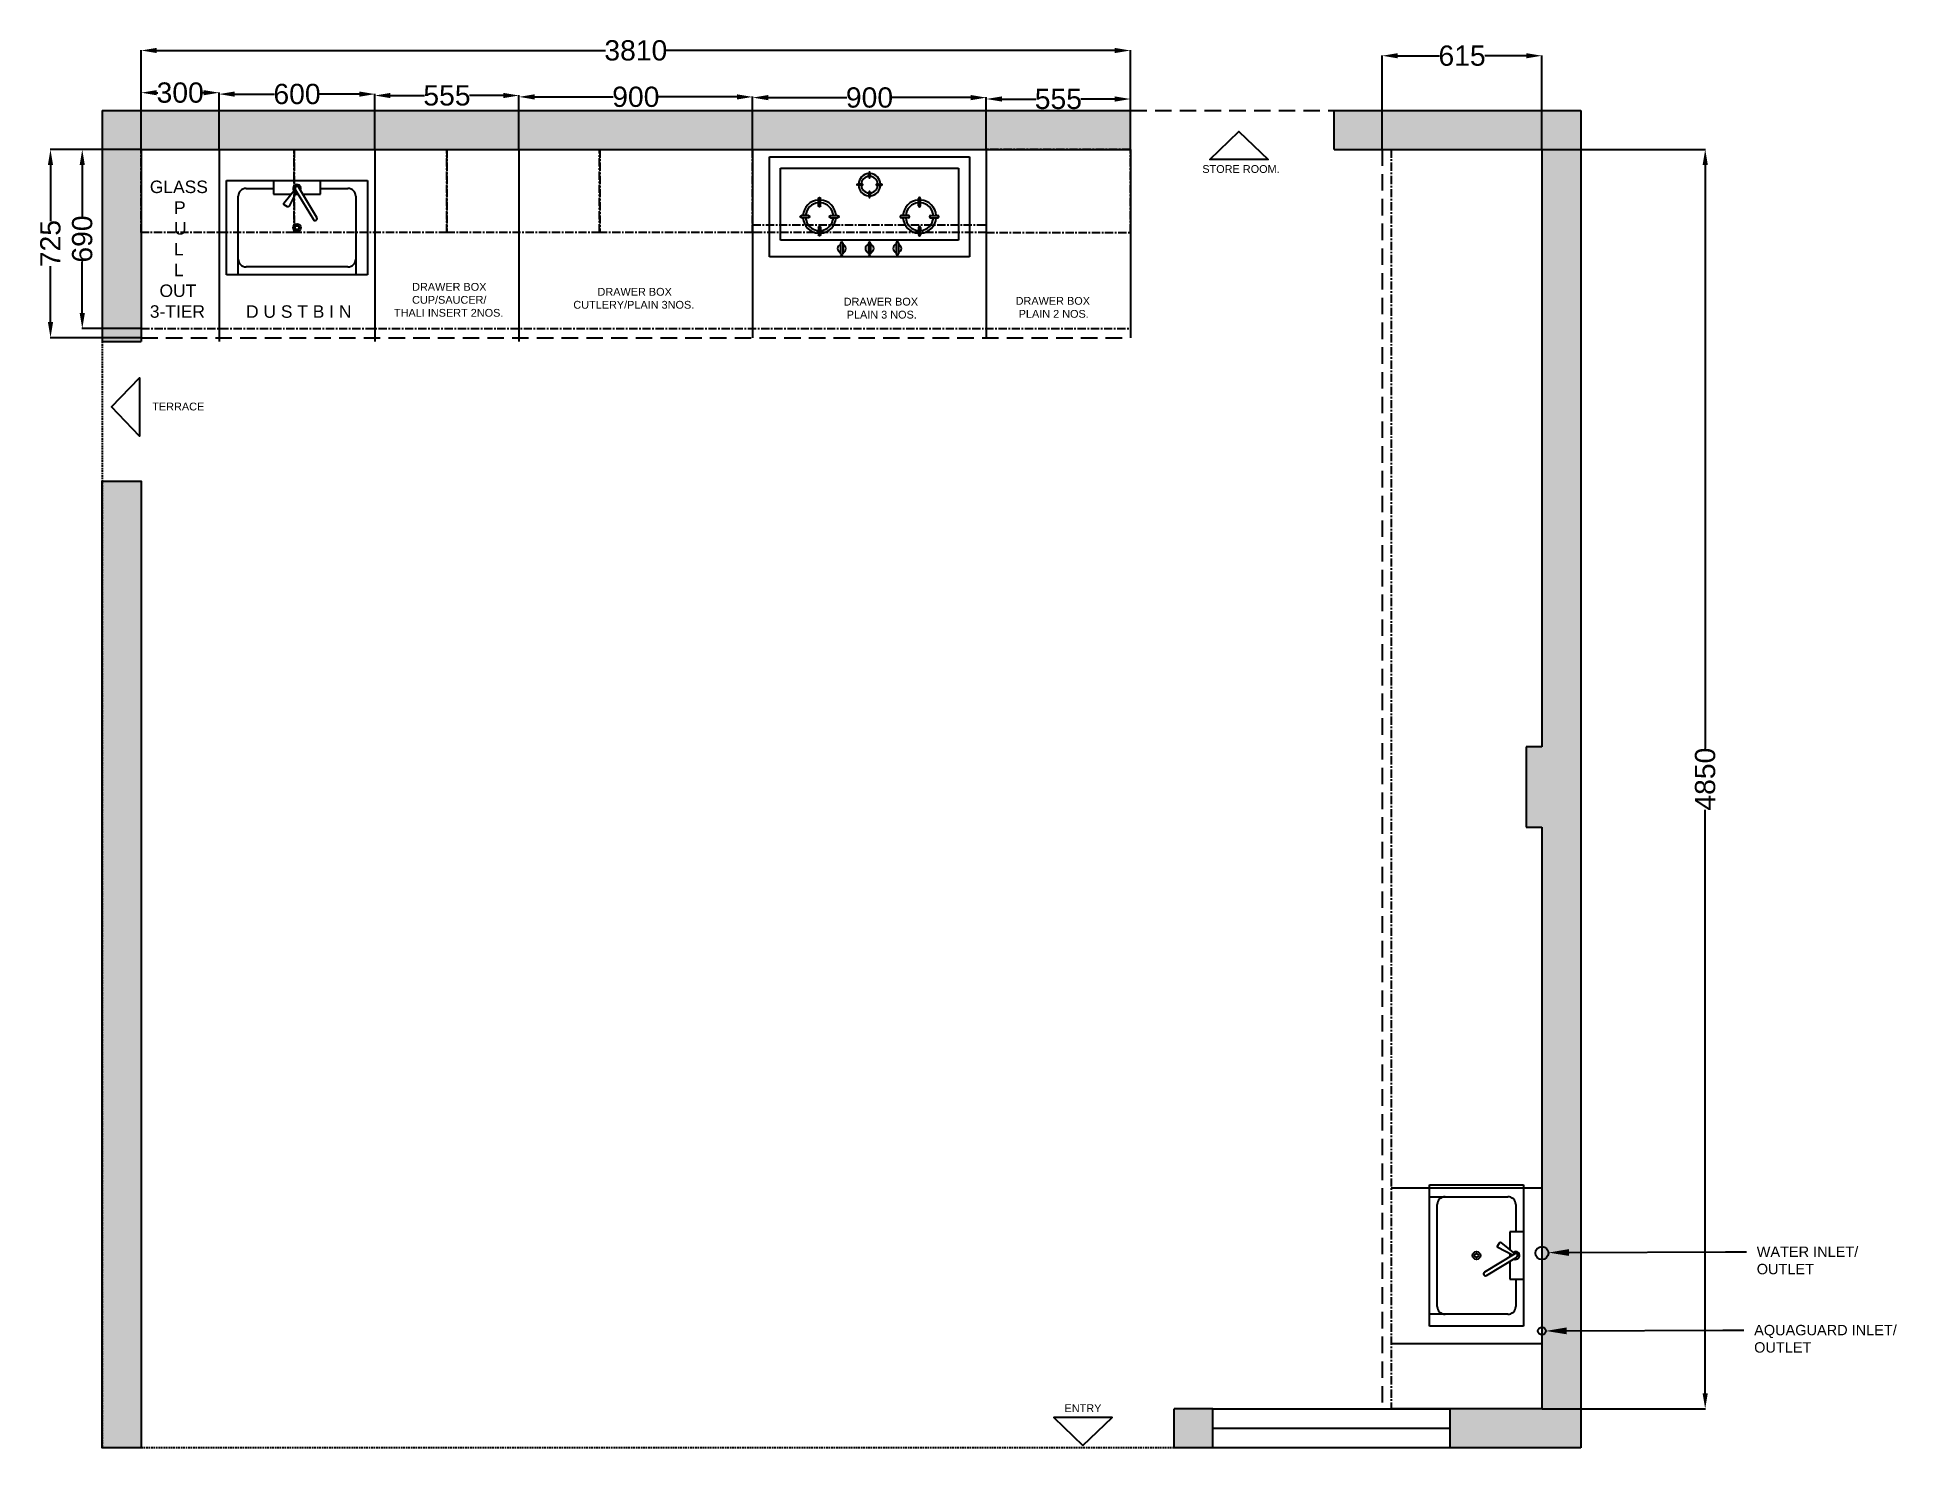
# Model space of a CAD drawing. Header units: millimetres. Extents: x -186 to 6977, y -4566 to 866.
import ezdxf
from ezdxf import colors
from ezdxf.entities.mleader import LeaderData, LeaderLine
from ezdxf.math import Vec2, Vec3

# ---------------------------------------------------------------- set-up
doc = ezdxf.new("R2010")
doc.units = ezdxf.units.MM
doc.linetypes.add('CENTER', pattern=[50.8, 31.75, -6.35, 6.35, -6.35])
doc.linetypes.add('DASHED2', pattern=[9.525, 6.35, -3.175])
for name, color, linetype in [('BLOCKS', 50, 'Continuous'), ('border lines', 251, 'DASHED2'), ('hatch', 254, 'Continuous'), ('text and dim', 200, 'Continuous')]:
    doc.layers.add(name, color=color, linetype=linetype)
doc.styles.get("Standard").update_dxf_attribs({"font": 'arial.ttf'})
doc.dimstyles.new('ISO-25', dxfattribs={"dimtxt": 78, "dimasz": 60, "dimexe": 1.25, "dimexo": 0.625, "dimtad": 0, "dimtxsty": 'Standard', "dimcen": 2.5, "dimadec": 0, "dimazin": 0, "dimtfac": 1, "dimtmove": 0, "dimatfit": 3, "dimfxl": 1, "dimarcsym": 0})

# ---------------------------------------------------------------- blocks, each defined once
blk = doc.blocks.new('*D4')
at = {"layer": 'Defpoints', "color": 0, "transparency": 16777216}
for p in [(4024.6, 815.3), (214.6, 434.2), (4024.6, 434.2)]:
    blk.add_point(p, dxfattribs=at)
at = {"layer": 'text and dim', "color": 0, "lineweight": -2, "transparency": 16777216}
for p, q in [((214.6, 434.9), (214.6, 816.5)), ((274.6, 815.3), (2002.6, 815.3)), ((3964.6, 815.3), (2236.5, 815.3)), ((4024.6, 434.9), (4024.6, 816.5))]:
    blk.add_line(p, q, dxfattribs=at)
at = {"layer": 'text and dim', "color": 0, "transparency": 16777216}
for points in [[(274.6, 825.3), (274.6, 805.3), (214.6, 815.3)], [(3964.6, 825.3), (3964.6, 805.3), (4024.6, 815.3)]]:
    blk.add_solid(points, dxfattribs=at)
at = {"layer": 'text and dim', "color": 0, "transparency": 16777216, "insert": (2119.6, 815.3), "char_height": 78, "attachment_point": 5}
blk.add_mtext('3810', dxfattribs=at)
blk = doc.blocks.new('*D5')
at = {"layer": 'Defpoints', "color": 0, "transparency": 16777216}
for p in [(214.6, 434.2), (-135, -290.8), (214.6, -290.8)]:
    blk.add_point(p, dxfattribs=at)
at = {"layer": 'text and dim', "color": 0, "lineweight": -2, "transparency": 16777216}
for p, q in [((213.9, 434.2), (-136.3, 434.2)), ((-135, 374.2), (-135, 158.5)), ((-135, -230.8), (-135, -15)), ((213.9, -290.8), (-136.3, -290.8))]:
    blk.add_line(p, q, dxfattribs=at)
at = {"layer": 'text and dim', "color": 0, "transparency": 16777216}
for points in [[(-145, 374.2), (-125, 374.2), (-135, 434.2)], [(-145, -230.8), (-125, -230.8), (-135, -290.8)]]:
    blk.add_solid(points, dxfattribs=at)
at = {"layer": 'text and dim', "color": 0, "transparency": 16777216, "insert": (-135, 71.7), "char_height": 78, "attachment_point": 5, "rotation": 90}
blk.add_mtext('725', dxfattribs=at)
blk = doc.blocks.new('*D6')
at = {"layer": 'Defpoints', "color": 0, "transparency": 16777216}
for p in [(5609.6, 795), (4994.6, 434.2), (5609.6, 434.2)]:
    blk.add_point(p, dxfattribs=at)
at = {"layer": 'text and dim', "color": 0, "lineweight": -2, "transparency": 16777216}
for p, q in [((4994.6, 434.9), (4994.6, 796.2)), ((5054.6, 795), (5214.8, 795)), ((5549.6, 795), (5389.4, 795)), ((5609.6, 434.9), (5609.6, 796.2))]:
    blk.add_line(p, q, dxfattribs=at)
at = {"layer": 'text and dim', "color": 0, "transparency": 16777216}
for points in [[(5054.6, 805), (5054.6, 785), (4994.6, 795)], [(5549.6, 805), (5549.6, 785), (5609.6, 795)]]:
    blk.add_solid(points, dxfattribs=at)
at = {"layer": 'text and dim', "color": 0, "transparency": 16777216, "insert": (5302.1, 795), "char_height": 78, "attachment_point": 5}
blk.add_mtext('615', dxfattribs=at)
blk = doc.blocks.new('*D7')
at = {"layer": 'Defpoints', "color": 0, "transparency": 16777216}
for p in [(5609.6, 434.2), (5609.6, -4415.8), (6238.7, -4415.8)]:
    blk.add_point(p, dxfattribs=at)
at = {"layer": 'text and dim', "color": 0, "lineweight": -2, "transparency": 16777216}
for p, q in [((5610.2, 434.2), (6239.9, 434.2)), ((6238.7, 374.2), (6238.7, -1872.2)), ((6238.7, -4355.8), (6238.7, -2109.3)), ((5610.2, -4415.8), (6239.9, -4415.8))]:
    blk.add_line(p, q, dxfattribs=at)
at = {"layer": 'text and dim', "color": 0, "transparency": 16777216}
for points in [[(6228.7, 374.2), (6248.7, 374.2), (6238.7, 434.2)], [(6228.7, -4355.8), (6248.7, -4355.8), (6238.7, -4415.8)]]:
    blk.add_solid(points, dxfattribs=at)
at = {"layer": 'text and dim', "color": 0, "transparency": 16777216, "insert": (6238.7, -1990.8), "char_height": 78, "attachment_point": 5, "rotation": 90}
blk.add_mtext('4850', dxfattribs=at)
blk = doc.blocks.new('sink')
for p, q in [((1761.7, 2463.91), (1797.7, 2463.91)), ((1761.7, 2439.91), (1761.7, 2463.91)), ((1766.7, 2461.91), (1773.7, 2461.91)), ((1773.7, 2463.91), (1773.7, 2460.41)), ((1784.79, 2454.47), (1780.13, 2462.17)), ((1785.7, 2460.41), (1785.7, 2463.91)), ((1785.7, 2461.91), (1792.7, 2461.91)), ((1797.7, 2463.91), (1797.7, 2439.91)), ((1764.7, 2439.91), (1764.7, 2459.91)), ((1773.7, 2460.41), (1778.19, 2460.41)), ((1779.22, 2460.41), (1780.03, 2460.41)), ((1779.27, 2461.65), (1783.94, 2453.95)), ((1781.19, 2460.41), (1785.7, 2460.41)), ((1794.7, 2459.91), (1794.7, 2439.91)), ((1797.7, 2439.91), (1761.7, 2439.91)), ((1792.7, 2441.91), (1766.7, 2441.91))]:
    blk.add_line(p, q)
blk.add_lwpolyline([(1779.59, 2461.13), (1777.66, 2457.35, -0.431059), (1777.31, 2457.25), (1776.45, 2457.75, -0.457156), (1776.38, 2458.13), (1779.24, 2461.72)], format="xyb")
for radius in [1, 0.5]:
    blk.add_circle((1779.7, 2451.91), radius)
for centre, radius, start, end in [((1766.7, 2459.91), 2, 90, 180), ((1779.7, 2461.91), 1, 331.1948, 217.152), ((1779.7, 2461.91), 0.5, 31.1948, 211.1948), ((1792.7, 2459.91), 2, 0, 90), ((1779.7, 2461.91), 1, 257.4909, 271.1948), ((1784.36, 2454.21), 0.5, 211.1948, 31.1948), ((1766.7, 2443.91), 2, 180, 270), ((1792.7, 2443.91), 2, 270, 0)]:
    blk.add_arc(centre, radius, start, end)
blk = doc.blocks.new('*U9')
for p, q in [((-0.1, -0.45), (-0.1, 0.44)), ((0.1, -0.45), (0.1, 0.44))]:
    blk.add_line(p, q)
for centre, start, end in [((0, 0.45), 358.6927, 181.3073), ((0, -0.45), 177.7946, 2.2054)]:
    blk.add_arc(centre, 0.1, start, end)
blk = doc.blocks.new('*U10')
at = {"color": 0, "linetype": 'ByBlock', "lineweight": -2, "transparency": 16777216}
blk.add_blockref('*U9', (1861.25, 2470.56), dxfattribs=at)
for p, rotation in [((1859.5, 2468.82), 90), ((1861.25, 2467.07), 180), ((1862.99, 2468.82), 270)]:
    blk.add_blockref('*U9', p, dxfattribs=dict(at, rotation=rotation))
blk = doc.blocks.new('*U11')
for p, q in [((-0.2, -0.64), (-0.2, 0.64)), ((0.2, -0.64), (0.2, 0.64))]:
    blk.add_line(p, q)
for centre, start, end in [((0, 0.64), 0, 180), ((0, -0.64), 180, 0)]:
    blk.add_arc(centre, 0.2, start, end)
blk = doc.blocks.new('*U12')
at = {"color": 0, "linetype": 'ByBlock', "lineweight": -2, "transparency": 16777216}
blk.add_blockref('*U11', (1870.25, 2464.93), dxfattribs=at)
for p, rotation in [((1867.63, 2462.32), 90.00000000000006), ((1870.25, 2459.7), 180), ((1872.87, 2462.32), 270.0000000000001)]:
    blk.add_blockref('*U11', p, dxfattribs=dict(at, rotation=rotation))
blk = doc.blocks.new('*U13')
for p, q in [((-0.2, -0.64), (-0.2, 0.64)), ((0.2, -0.64), (0.2, 0.64))]:
    blk.add_line(p, q)
for centre, start, end in [((0, 0.64), 0, 180), ((0, -0.64), 180, 0)]:
    blk.add_arc(centre, 0.2, start, end)
blk = doc.blocks.new('*U14')
at = {"color": 0, "linetype": 'ByBlock', "lineweight": -2, "transparency": 16777216}
blk.add_blockref('*U13', (1870.25, 2464.93), dxfattribs=at)
for p, rotation in [((1867.63, 2462.32), 90.00000000000006), ((1870.25, 2459.7), 180), ((1872.87, 2462.32), 270.0000000000001)]:
    blk.add_blockref('*U13', p, dxfattribs=dict(at, rotation=rotation))
blk = doc.blocks.new('3BURNER STOVE')
for p, q in [((1843.25, 2473.82), (1879.25, 2473.82)), ((1879.25, 2473.82), (1879.25, 2455.82)), ((1845.25, 2471.82), (1877.25, 2471.82)), ((1845.25, 2458.82), (1845.25, 2471.82)), ((1877.25, 2471.82), (1877.25, 2458.82)), ((1877.25, 2458.82), (1845.25, 2458.82)), ((1856.05, 2458.29), (1856.05, 2456.35)), ((1856.45, 2458.29), (1856.45, 2456.35)), ((1861.05, 2458.29), (1861.05, 2456.35)), ((1861.45, 2458.29), (1861.45, 2456.35)), ((1866.05, 2458.33), (1866.05, 2456.38)), ((1866.45, 2458.33), (1866.45, 2456.38)), ((1879.25, 2455.82), (1843.25, 2455.82))]:
    blk.add_line(p, q)
for centre, radius, start, end in [((1861.25, 2468.82), 2, 92.866, 177.134), ((1861.25, 2468.82), 1.5, 93.8226, 176.1774), ((1861.25, 2468.82), 2, 2.866, 87.134), ((1861.25, 2468.82), 1.5, 3.8226, 86.1774), ((1852.25, 2463.07), 3, 93.8226, 176.1774), ((1852.25, 2463.07), 3, 3.8226, 86.1774), ((1861.25, 2468.82), 2, 182.866, 267.134), ((1861.25, 2468.82), 1.5, 183.8226, 266.1774), ((1861.25, 2468.82), 2, 272.866, 357.134), ((1861.25, 2468.82), 1.5, 273.8226, 356.1774), ((1870.25, 2463.07), 3, 93.8226, 176.1774), ((1870.25, 2463.07), 3, 3.8226, 86.1774), ((1852.25, 2463.07), 3, 183.8226, 266.1774), ((1852.25, 2463.07), 2.5, 94.5886, 175.4114), ((1852.25, 2463.07), 2.5, 184.5886, 265.4114), ((1852.25, 2463.07), 2.5, 4.5886, 85.4114), ((1852.25, 2463.07), 3, 273.8226, 356.1774), ((1852.25, 2463.07), 2.5, 274.5886, 355.4114), ((1870.25, 2463.07), 3, 183.8226, 266.1774), ((1870.25, 2463.07), 2.5, 94.5886, 175.4114), ((1870.25, 2463.07), 2.5, 184.5886, 265.4114), ((1870.25, 2463.07), 2.5, 4.5886, 85.4114), ((1870.25, 2463.07), 3, 273.8226, 356.1774), ((1870.25, 2463.07), 2.5, 274.5886, 355.4114), ((1856.25, 2457.32), 0.75, 105.466, 254.534), ((1856.25, 2458.29), 0.2, 0, 180), ((1856.25, 2456.34), 0.2, 180, 0), ((1856.25, 2457.32), 0.75, 285.466, 74.534), ((1861.25, 2457.32), 0.75, 105.466, 254.534), ((1861.25, 2458.29), 0.2, 0, 180), ((1861.25, 2456.34), 0.2, 180, 0), ((1861.25, 2457.32), 0.75, 285.466, 74.534), ((1866.25, 2457.35), 0.75, 105.466, 254.534), ((1866.25, 2458.33), 0.2, 0, 180), ((1866.25, 2456.38), 0.2, 180, 0), ((1866.25, 2457.35), 0.75, 285.466, 74.534)]:
    blk.add_arc(centre, radius, start, end)
for name, p in [('*U10', (0, 0)), ('*U12', (0, 0.75))]:
    blk.add_blockref(name, p)
at = {"xscale": -1}
blk.add_blockref('*U14', (3722.5, 0.75), dxfattribs=at)
blk = doc.blocks.new('3bunerstove')
blk.add_line((1843.25, 2455.82), (1843.25, 2473.82))
blk.add_blockref('3BURNER STOVE', (0, 0))
blk = doc.blocks.new('*D17')
at = {"layer": 'Defpoints', "color": 0, "transparency": 16777216}
for p in [(514.6, 652.7), (214.6, 434.2), (514.6, 434.2)]:
    blk.add_point(p, dxfattribs=at)
at = {"layer": 'text and dim', "color": 0, "lineweight": -2, "transparency": 16777216}
for p, q in [((214.6, 434.9), (214.6, 654)), ((274.6, 652.7), (277.9, 652.7)), ((454.6, 652.7), (451.2, 652.7)), ((514.6, 434.9), (514.6, 654))]:
    blk.add_line(p, q, dxfattribs=at)
at = {"layer": 'text and dim', "color": 0, "transparency": 16777216}
for points in [[(274.6, 662.7), (274.6, 642.7), (214.6, 652.7)], [(454.6, 662.7), (454.6, 642.7), (514.6, 652.7)]]:
    blk.add_solid(points, dxfattribs=at)
at = {"layer": 'text and dim', "color": 0, "transparency": 16777216, "insert": (364.6, 652.7), "char_height": 78, "attachment_point": 5}
blk.add_mtext('300', dxfattribs=at)
blk = doc.blocks.new('*D18')
at = {"layer": 'Defpoints', "color": 0, "transparency": 16777216}
for p in [(1114.6, 647.3), (514.6, 434.2), (1114.6, 434.2)]:
    blk.add_point(p, dxfattribs=at)
at = {"layer": 'text and dim', "color": 0, "lineweight": -2, "transparency": 16777216}
for p, q in [((514.6, 434.9), (514.6, 648.6)), ((574.6, 647.3), (727.7, 647.3)), ((1054.6, 647.3), (901.4, 647.3)), ((1114.6, 434.9), (1114.6, 648.6))]:
    blk.add_line(p, q, dxfattribs=at)
at = {"layer": 'text and dim', "color": 0, "transparency": 16777216}
for points in [[(574.6, 657.3), (574.6, 637.3), (514.6, 647.3)], [(1054.6, 657.3), (1054.6, 637.3), (1114.6, 647.3)]]:
    blk.add_solid(points, dxfattribs=at)
at = {"layer": 'text and dim', "color": 0, "transparency": 16777216, "insert": (814.6, 647.3), "char_height": 78, "attachment_point": 5}
blk.add_mtext('600', dxfattribs=at)
blk = doc.blocks.new('*D19')
at = {"layer": 'Defpoints', "color": 0, "transparency": 16777216}
for p in [(1669.6, 641.9), (1114.6, 434.2), (1669.6, 434.2)]:
    blk.add_point(p, dxfattribs=at)
at = {"layer": 'text and dim', "color": 0, "lineweight": -2, "transparency": 16777216}
for p, q in [((1114.6, 434.9), (1114.6, 643.2)), ((1174.6, 641.9), (1305, 641.9)), ((1609.6, 641.9), (1479.2, 641.9)), ((1669.6, 434.9), (1669.6, 643.2))]:
    blk.add_line(p, q, dxfattribs=at)
at = {"layer": 'text and dim', "color": 0, "transparency": 16777216}
for points in [[(1174.6, 651.9), (1174.6, 631.9), (1114.6, 641.9)], [(1609.6, 651.9), (1609.6, 631.9), (1669.6, 641.9)]]:
    blk.add_solid(points, dxfattribs=at)
at = {"layer": 'text and dim', "color": 0, "transparency": 16777216, "insert": (1392.1, 641.9), "char_height": 78, "attachment_point": 5}
blk.add_mtext('555', dxfattribs=at)
blk = doc.blocks.new('*D20')
at = {"layer": 'Defpoints', "color": 0, "transparency": 16777216}
for p in [(2569.6, 636.5), (1669.6, 434.2), (2569.6, 434.2)]:
    blk.add_point(p, dxfattribs=at)
at = {"layer": 'text and dim', "color": 0, "lineweight": -2, "transparency": 16777216}
for p, q in [((1669.6, 434.9), (1669.6, 637.8)), ((1729.6, 636.5), (2032.9, 636.5)), ((2509.6, 636.5), (2206.2, 636.5)), ((2569.6, 434.9), (2569.6, 637.8))]:
    blk.add_line(p, q, dxfattribs=at)
at = {"layer": 'text and dim', "color": 0, "transparency": 16777216}
for points in [[(1729.6, 646.5), (1729.6, 626.5), (1669.6, 636.5)], [(2509.6, 646.5), (2509.6, 626.5), (2569.6, 636.5)]]:
    blk.add_solid(points, dxfattribs=at)
at = {"layer": 'text and dim', "color": 0, "transparency": 16777216, "insert": (2119.6, 636.5), "char_height": 78, "attachment_point": 5}
blk.add_mtext('900', dxfattribs=at)
blk = doc.blocks.new('*D21')
at = {"layer": 'Defpoints', "color": 0, "transparency": 16777216}
for p in [(3469.6, 633.8), (2569.6, 434.2), (3469.6, 434.2)]:
    blk.add_point(p, dxfattribs=at)
at = {"layer": 'text and dim', "color": 0, "lineweight": -2, "transparency": 16777216}
for p, q in [((2569.6, 434.9), (2569.6, 635.1)), ((2629.6, 633.8), (2932.9, 633.8)), ((3409.6, 633.8), (3106.2, 633.8)), ((3469.6, 434.9), (3469.6, 635.1))]:
    blk.add_line(p, q, dxfattribs=at)
at = {"layer": 'text and dim', "color": 0, "transparency": 16777216}
for points in [[(2629.6, 643.8), (2629.6, 623.8), (2569.6, 633.8)], [(3409.6, 643.8), (3409.6, 623.8), (3469.6, 633.8)]]:
    blk.add_solid(points, dxfattribs=at)
at = {"layer": 'text and dim', "color": 0, "transparency": 16777216, "insert": (3019.6, 633.8), "char_height": 78, "attachment_point": 5}
blk.add_mtext('900', dxfattribs=at)
blk = doc.blocks.new('*D22')
at = {"layer": 'Defpoints', "color": 0, "transparency": 16777216}
for p in [(4024.6, 628.4), (3469.6, 434.2), (4024.6, 434.2)]:
    blk.add_point(p, dxfattribs=at)
at = {"layer": 'text and dim', "color": 0, "lineweight": -2, "transparency": 16777216}
for p, q in [((3469.6, 434.9), (3469.6, 629.7)), ((3529.6, 628.4), (3660, 628.4)), ((3964.6, 628.4), (3834.2, 628.4)), ((4024.6, 434.9), (4024.6, 629.7))]:
    blk.add_line(p, q, dxfattribs=at)
at = {"layer": 'text and dim', "color": 0, "transparency": 16777216}
for points in [[(3529.6, 638.4), (3529.6, 618.4), (3469.6, 628.4)], [(3964.6, 638.4), (3964.6, 618.4), (4024.6, 628.4)]]:
    blk.add_solid(points, dxfattribs=at)
at = {"layer": 'text and dim', "color": 0, "transparency": 16777216, "insert": (3747.1, 628.4), "char_height": 78, "attachment_point": 5}
blk.add_mtext('555', dxfattribs=at)
blk = doc.blocks.new('*D23')
at = {"layer": 'Defpoints', "color": 0, "transparency": 16777216}
for p in [(214.6, 434.2), (-12.6, -255.8), (214.6, -255.8)]:
    blk.add_point(p, dxfattribs=at)
at = {"layer": 'text and dim', "color": 0, "lineweight": -2, "transparency": 16777216}
for p, q in [((213.9, 434.2), (-13.8, 434.2)), ((-12.6, 374.2), (-12.6, 176.1)), ((-12.6, -195.8), (-12.6, 2.4)), ((213.9, -255.8), (-13.8, -255.8))]:
    blk.add_line(p, q, dxfattribs=at)
at = {"layer": 'text and dim', "color": 0, "transparency": 16777216}
for points in [[(-22.6, 374.2), (-2.6, 374.2), (-12.6, 434.2)], [(-22.6, -195.8), (-2.6, -195.8), (-12.6, -255.8)]]:
    blk.add_solid(points, dxfattribs=at)
at = {"layer": 'text and dim', "color": 0, "transparency": 16777216, "insert": (-12.6, 89.2), "char_height": 78, "attachment_point": 5, "rotation": 90}
blk.add_mtext('690', dxfattribs=at)

msp = doc.modelspace()

# ---------------------------------------------------------------- hatches: boundary and pattern name
at = {"layer": 'hatch'}
h = msp.add_hatch(color=256, dxfattribs=at)
h.dxf.hatch_style = 1
h.set_gradient(color1=(192, 192, 192), color2=(192, 192, 192), tint=1)
h.paths.add_polyline_path([(4342.569, -4565.76), (4342.569, -4415.76), (4192.569, -4415.76), (4192.569, -4565.76)])
h.paths.add_polyline_path([(3884.569, 434.24), (4024.569, 434.24), (4024.569, 584.24), (64.569, 584.24), (64.569, -305.76), (214.569, -305.76), (214.569, 434.24), (2999.569, 434.24)])
h.paths.add_polyline_path([(5759.569, -4565.76), (5759.569, 584.24), (4809.569, 584.24), (4809.569, 434.24), (5609.569, 434.24), (5609.569, -1865.76), (5549.569, -1865.76), (5549.569, -2175.76), (5609.569, -2175.76), (5609.569, -4415.76), (5254.569, -4415.76), (5254.569, -4565.76)])
h = msp.add_hatch(color=256, dxfattribs=at)
h.dxf.hatch_style = 1
h.paths.add_polyline_path([(214.569, -843.343), (64.569, -843.343), (64.569, -4565.76), (214.569, -4565.76)])

# ---------------------------------------------------------------- linework, layer by layer
for p, q in [((64.569, 584.24), (64.569, -305.76)), ((64.569, 584.24), (4024.569, 584.24)), ((4809.569, 584.24), (5759.569, 584.24)), ((5759.569, 584.24), (5759.569, -4565.76)), ((214.569, 434.24), (2999.569, 434.24)), ((214.569, 434.24), (214.569, -305.76)), ((514.569, 434.24), (514.569, -305.76)), ((1114.569, 434.24), (1114.569, -305.76)), ((1669.569, 434.24), (1669.569, -305.76)), ((2569.569, 434.24), (2569.569, -290.76)), ((2999.569, 434.24), (3884.569, 434.24)), ((3469.569, 434.24), (3469.569, -290.76)), ((3884.569, 434.24), (4024.569, 434.24)), ((4024.569, 434.24), (4024.569, -290.76)), ((4809.569, 434.24), (5609.569, 434.24)), ((5609.569, 434.24), (5609.569, -1865.76)), ((64.569, -305.76), (214.569, -305.76)), ((5609.569, -1865.76), (5549.569, -1865.76)), ((5549.569, -1865.76), (5549.569, -2175.76)), ((5549.569, -2175.76), (5609.569, -2175.76)), ((5609.569, -2175.76), (5609.569, -4415.76)), ((4342.569, -4415.76), (4192.569, -4415.76)), ((4192.569, -4565.76), (4192.569, -4415.76)), ((5609.569, -4415.76), (5254.569, -4415.76)), ((4342.569, -4565.76), (4192.569, -4565.76)), ((5759.569, -4565.76), (5254.569, -4565.76))]:
    msp.add_line(p, q)
at = {"color": 1, "linetype": 'CENTER'}
for p, q in [((5029.569, 434.24), (5029.569, -4415.76)), ((214.569, -255.76), (4024.569, -255.76))]:
    msp.add_line(p, q, dxfattribs=at)
for points in [[(214.569, 434.24), (803.319, 434.24), (803.319, 114.24), (214.569, 114.24)], [(803.319, 434.24), (1392.069, 434.24), (1392.069, 114.24), (803.319, 114.24)], [(1392.069, 434.24), (1980.819, 434.24), (1980.819, 114.24), (1392.069, 114.24)], [(1979.327, 434.24), (2568.077, 434.24), (2568.077, 114.24), (1979.327, 114.24)], [(4024.569, 434.24), (3469.569, 434.24), (3469.569, 114.24), (4024.569, 114.24)], [(3469.569, 114.24), (2569.569, 114.24), (2569.569, 143.587), (3469.569, 143.587)]]:
    msp.add_lwpolyline(points, close=True, dxfattribs=at)
msp.add_lwpolyline([(64.569, -843.343), (214.569, -843.343), (214.569, -4565.76), (64.569, -4565.76)], close=True)
at = {"color": 40, "true_color": 0xf8d731}
for centre, radius in [((5609.569, -3815.76), 25), ((5609.569, -4115.76), 15)]:
    msp.add_circle(centre, radius, dxfattribs=at)
at = {"layer": 'border lines', "color": 251, "linetype": 'DASHED2', "ltscale": 10, "true_color": 0x636466}
for p, q in [((4024.569, 584.24), (4809.569, 584.24)), ((4994.569, 434.24), (4994.569, -4415.76)), ((214.569, -290.76), (4024.569, -290.76))]:
    msp.add_line(p, q, dxfattribs=at)
at = {"layer": 'border lines', "color": 251, "linetype": 'DASHED2', "true_color": 0x636466}
msp.add_line((64.569, -305.76), (64.569, -4565.76), dxfattribs=at)
at = {"layer": 'border lines', "color": 251, "true_color": 0x636466}
msp.add_line((4192.569, -4565.76), (64.569, -4565.76), dxfattribs=at)
at = {"layer": 'Defpoints'}
for p, q in [((5609.569, -3565.76), (5029.569, -3565.76)), ((5609.569, -4165.76), (5029.569, -4165.76)), ((5609.569, -4415.76), (5029.569, -4415.76))]:
    msp.add_line(p, q, dxfattribs=at)
at = {"layer": 'hatch'}
for p, q in [((4024.569, 434.24), (4024.569, 584.24)), ((4809.569, 434.24), (4809.569, 584.24))]:
    msp.add_line(p, q, dxfattribs=at)
at = {"layer": 'hatch', "color": 240, "true_color": 0xed1f24}
msp.add_line((4342.569, -4490.76), (5254.569, -4490.76), dxfattribs=at)
msp.add_lwpolyline([(4342.569, -4415.76), (5254.569, -4415.76), (5254.569, -4565.76), (4342.569, -4565.76)], close=True, dxfattribs=at)
at = {"layer": 'text and dim'}
msp.add_line((1669.569, 434.24), (2569.569, 434.24), dxfattribs=at)
for points in [[(4442.34, 502.723), (4442.34, 502.723), (4554.692, 394.956), (4329.988, 394.956)], [(100.265, -557.215), (100.265, -557.215), (208.032, -444.863), (208.032, -669.567)], [(3841.772, -4557.138), (3841.772, -4557.138), (3954.124, -4449.371), (3729.42, -4449.371)]]:
    msp.add_lwpolyline(points, close=True, dxfattribs=at)

# ---------------------------------------------------------------- block references
at = {"layer": 'BLOCKS'}
for name, p, xscale, yscale, zscale in [('3bunerstove', (-36824.196, -52551.699), 21.40707520704904, 21.40707520704904, 21.40707520704904), ('sink', (-26059.81, -36892.023), 15.10049903700359, 15.10049903700359, 15.10049903700359)]:
    msp.add_blockref(name, p, dxfattribs=dict(at, xscale=xscale, yscale=yscale, zscale=zscale))
at = {"layer": 'BLOCKS', "xscale": 15.10049903700359, "yscale": 15.10049903700359, "zscale": 15.10049903700359, "rotation": 270}
msp.add_blockref('sink', (-31667.327, 23049.177), dxfattribs=at)

# ---------------------------------------------------------------- texts
at = {"layer": 'text and dim'}
for s, width, insert, char_height, attachment_point in [('  STORE ROOM.', 321.02183, (4278.356, 373.829), 30, 1), ('GLASS\\P     P\\P     U\\P     L\\P     L\\P  OUT\\P3-TIER', 215.20067, (247.735, 314.24), 48, 1), ('      DRAWER BOX\\P      CUP/SAUCER/\\PTHALI INSERT 2NOS.', 593.20815, (1188.036, -79.935), 30, 1), ('        DRAWER BOX\\PCUTLERY/PLAIN 3NOS.', 553.53372, (1878.896, -98.993), 30, 1), ('      DRAWER BOX\\P       PLAIN 3 NOS.  ', 372.69743, (2850.395, -136.999), 30, 1), ('  DRAWER BOX\\P   PLAIN 2 NOS.', 321.02183, (3559.348, -133.886), 30, 1), ('D U S T B I N', 414.4916, (618.262, -166.101), 48, 1), ('TERRACE', 321.02183, (257.101, -540.799), 30, 1), ('        ENTRY', 321.02183, (3677.788, -4428.244), 30, 7)]:
    msp.add_mtext_dynamic_manual_height_columns(s, width=width, gutter_width=12.5, heights=[0], dxfattribs=dict(at, insert=insert, char_height=char_height, attachment_point=attachment_point))

# ---------------------------------------------------------------- dimensions: what is measured, and where the dimension line sits
for base, p1, p2, picture, middle in [((4024.569, 815.277), (214.569, 434.24), (4024.569, 434.24), '*D4', (2119.569, 815.277)), ((5609.569, 794.954), (4994.569, 434.24), (5609.569, 434.24), '*D6', (5302.069, 794.954)), ((514.569, 652.74), (214.569, 434.24), (514.569, 434.24), '*D17', (364.569, 652.74)), ((1669.569, 641.927), (1114.569, 434.24), (1669.569, 434.24), '*D19', (1392.069, 641.927)), ((2569.569, 636.521), (1669.569, 434.24), (2569.569, 434.24), '*D20', (2119.569, 636.521)), ((3469.569, 633.818), (2569.569, 434.24), (3469.569, 434.24), '*D21', (3019.569, 633.818)), ((4024.569, 628.412), (3469.569, 434.24), (4024.569, 434.24), '*D22', (3747.069, 628.412))]:
    dim = msp.add_linear_dim(base=base, p1=p1, p2=p2, dimstyle='ISO-25', dxfattribs=at)
    dim.commit()
    dim.dimension.update_dxf_attribs({"geometry": picture, "text_midpoint": middle})
dim = msp.add_linear_dim(base=(1114.569, 647.334), p1=(514.569, 434.24), p2=(1114.569, 434.24), dimstyle='ISO-25', dxfattribs=at)
dim.commit()
dim.dimension.update_dxf_attribs({"geometry": '*D18', "text_midpoint": (814.569, 647.334), "dimtype": 160})
for base, p1, p2, picture, middle in [((-135.007, -290.76), (214.569, 434.24), (214.569, -290.76), '*D5', (-135.007, 71.74)), ((-12.582, -255.76), (214.569, 434.24), (214.569, -255.76), '*D23', (-12.582, 89.24)), ((6238.658, -4415.76), (5609.569, 434.24), (5609.569, -4415.76), '*D7', (6238.658, -1990.76))]:
    dim = msp.add_linear_dim(base=base, p1=p1, p2=p2, angle=90, dimstyle='ISO-25', dxfattribs=at)
    dim.commit()
    dim.dimension.update_dxf_attribs({"geometry": picture, "text_midpoint": middle})

# ---------------------------------------------------------------- leaders
at = {"ltscale": 150}
ml = msp.add_multileader_mtext('Standard', dxfattribs=at)
ml.set_content('WATER INLET/\\POUTLET', color=256)
ml.set_leader_properties()
ml.build(insert=Vec2(0, 0))
ml.multileader.update_dxf_attribs({"dogleg_length": 4, "arrow_head_size": 80, "scale": 20})
ctx = ml.context
ctx.base_point, ctx.scale, ctx.char_height, ctx.arrow_head_size, ctx.landing_gap_size, ctx.plane_origin = Vec3(6397.11, -3811.062), 20, 40, 80, 40, Vec3(5634.51, -3814.051)
notes = []
notes.append((ctx, [(0, (1, 1, 0), (6317.11, -3811.062), (1, 0), 80, [(0, [(5634.51, -3814.051)], 0, [])])]))
ctx.mtext.insert, ctx.mtext.flow_direction = Vec3(6437.11, -3790.721), 5
ml = msp.add_multileader_mtext('Standard', dxfattribs=at)
ml.set_content('AQUAGUARD INLET/\\POUTLET', color=256)
ml.set_leader_properties()
ml.build(insert=Vec2(0, 0))
ml.multileader.update_dxf_attribs({"dogleg_length": 4, "arrow_head_size": 80, "scale": 20})
ctx = ml.context
ctx.base_point, ctx.scale, ctx.char_height, ctx.arrow_head_size, ctx.landing_gap_size, ctx.plane_origin = Vec3(6387.169, -4112.77), 20, 40, 80, 40, Vec3(5624.569, -4115.76)
notes.append((ctx, [(0, (1, 1, 0), (6307.169, -4112.77), (1, 0), 80, [(0, [(5624.569, -4115.76)], 0, [])])]))
ctx.mtext.insert, ctx.mtext.flow_direction = Vec3(6427.169, -4092.429), 5
for ctx, leaders in notes:
    for number, flags, end, landing, length, lines in leaders:
        leader = LeaderData()
        leader.index, (leader.has_last_leader_line, leader.has_dogleg_vector, leader.attachment_direction) = number, flags
        leader.last_leader_point, leader.dogleg_vector, leader.dogleg_length = Vec3(end), Vec3(landing), length
        for number, points, colour, breaks in lines:
            line = LeaderLine()
            line.index, line.vertices, line.color, line.breaks = number, Vec3.list(points), colors.encode_raw_color(colour), breaks
            leader.lines.append(line)
        ctx.leaders.append(leader)

doc.saveas('drawing.dxf')
